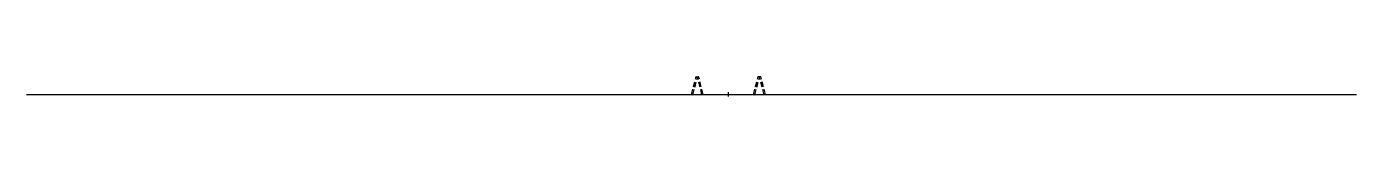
# Model space of a CAD drawing. Units: millimetres at full size, sheet at 1:100. Extents: x -15551 to 15061, y -3540 to -3078.
import ezdxf

# ---------------------------------------------------------------- set-up
doc = ezdxf.new("R2010")
doc.units = ezdxf.units.MM
doc.header["$LTSCALE"] = 100
doc.linetypes.add('DASHED1', pattern=[1.8, 1.2, -0.6])
doc.layers.add('0-0', color=7, linetype='DASHED1')

msp = doc.modelspace()

# ---------------------------------------------------------------- linework, layer by layer
at = {"layer": '0-0'}
for p, q in [((-244.9, -3489.8), (-138.6, -3078.3)), ((-215.9, -3497.3), (-109.6, -3085.8)), ((-138.6, -3078.3), (-109.6, -3085.8)), ((-109.6, -3085.8), (-80.6, -3078.3)), ((-3.4, -3497.3), (-109.6, -3085.8)), ((25.7, -3489.8), (-80.6, -3078.3)), ((1184.5, -3489.8), (1290.8, -3078.3)), ((1213.6, -3497.3), (1319.8, -3085.8)), ((1319.8, -3085.8), (1290.8, -3078.3)), ((1348.9, -3078.3), (1319.8, -3085.8)), ((1426.1, -3497.3), (1319.8, -3085.8)), ((1455.1, -3489.8), (1348.9, -3078.3)), ((-244.9, -3489.8), (-215.9, -3497.3)), ((25.7, -3489.8), (-3.4, -3497.3)), ((1184.5, -3489.8), (1213.6, -3497.3)), ((1455.1, -3489.8), (1426.1, -3497.3))]:
    msp.add_line(p, q, dxfattribs=at)
at = {"layer": '0-0', "linetype": 'Continuous'}
for p, q in [((-15551, -3489.8), (15061.2, -3489.8)), ((-244.9, -3489.8), (1455.1, -3489.8)), ((605.1, -3539.8), (605.1, -3439.8))]:
    msp.add_line(p, q, dxfattribs=at)

doc.saveas('drawing.dxf')
